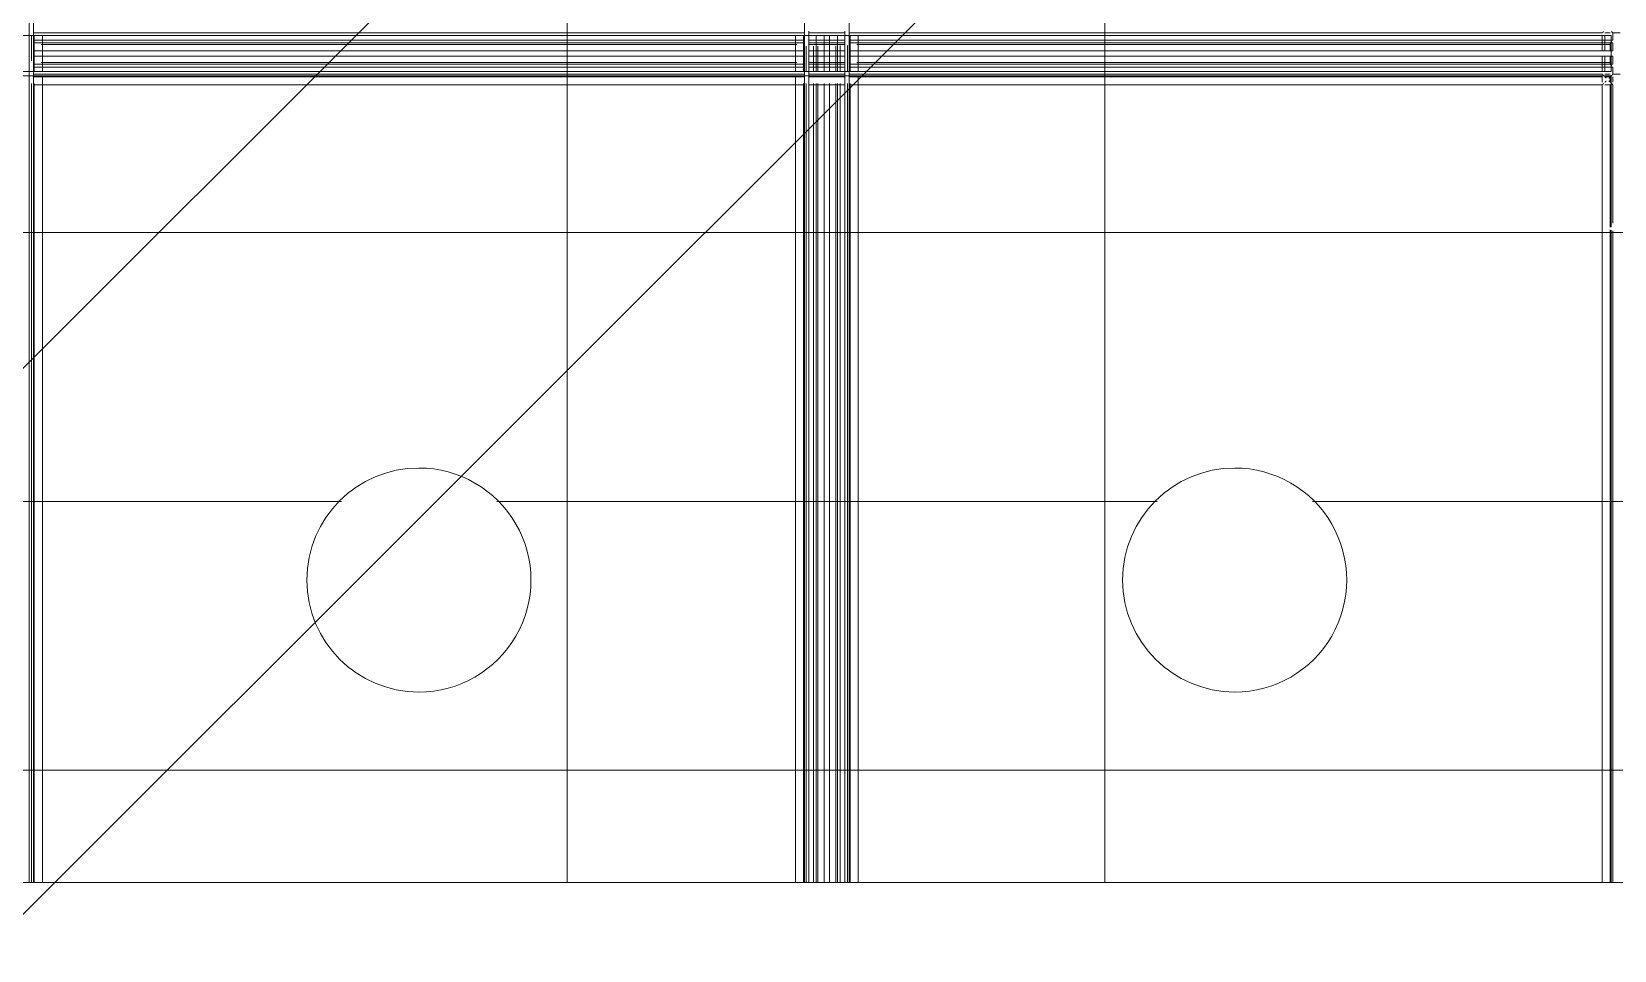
# Model space of a CAD drawing. Header units: millimetres. Extents: x -57519 to 497916, y -349472 to 446842.
# Drawn here: x 315731 to 317496, y 48707 to 49732 of the extents above; entities that cross this region are included whole.
import ezdxf

# ---------------------------------------------------------------- set-up
doc = ezdxf.new("R2010")
doc.units = ezdxf.units.MM
for name, color, linetype, lineweight in [('A-CLNG', 13, 'Continuous', 5), ('A-DETL-GENF', 92, 'Continuous', 5), ('A-FLOR', 192, 'Continuous', 5), ('A-FLOR-PATT', 8, 'Continuous', 5), ('E-LITE-EQPM', 33, 'Continuous', 5)]:
    doc.layers.add(name, color=color, linetype=linetype, lineweight=lineweight)

# ---------------------------------------------------------------- blocks, each defined once
blk = doc.blocks.new('Ceilings 10 - Ceilings 10-14177161-SITE COVERAGE')
at = {"layer": 'A-CLNG'}
for p, q in [((67829.3, 48782.5), (67829.3, 50932.5)), ((67879.3, 48782.5), (67879.3, 50932.5)), ((66969.3, 48782.5), (66969.3, 50397.1)), ((66919.3, 49727.5), (66969.3, 49727.5)), ((66969.3, 49727.5), (66919.3, 49727.5)), ((66967.3, 49721), (66967.3, 49727.5)), ((66967.3, 49699.5), (66967.3, 49721)), ((66977.8, 49730.5), (66969.3, 49730.5)), ((66969.3, 49687.5), (66969.3, 49727.5)), ((66969.3, 49687.5), (66969.3, 49727.5)), ((66969.3, 49687.5), (66969.3, 49727.5)), ((66969.3, 49727.5), (67829.3, 49727.5)), ((67829.3, 49727.5), (66969.3, 49727.5)), ((66977.8, 49722.5), (66969.3, 49722.5)), ((66969.3, 49719.5), (66977.8, 49719.5)), ((66970.3, 49687.5), (66970.3, 49727.5)), ((67820.8, 49730.5), (66977.8, 49730.5)), ((67820.8, 49722.5), (66977.8, 49722.5)), ((67820.8, 49722.5), (66977.8, 49722.5)), ((66977.8, 49719.5), (67820.8, 49719.5)), ((66977.8, 49719.5), (67820.8, 49719.5)), ((66977.8, 49717.5), (67820.8, 49717.5)), ((67820.8, 49717.5), (66977.8, 49717.5)), ((66979.3, 49687.5), (66979.3, 49727.5)), ((67819.3, 49727.5), (67819.3, 49687.5)), ((67829.3, 49730.5), (67820.8, 49730.5)), ((67829.3, 49722.5), (67820.8, 49722.5)), ((67820.8, 49719.5), (67829.3, 49719.5)), ((67828.3, 49727.5), (67828.3, 49687.5)), ((67829.3, 49687.5), (67829.3, 49727.5)), ((67829.3, 49687.5), (67829.3, 49727.5)), ((67829.3, 49687.5), (67829.3, 49727.5)), ((67829.3, 49727.5), (67879.3, 49727.5)), ((67879.3, 49727.5), (67829.3, 49727.5)), ((67834.3, 49682.5), (67834.3, 49732.5)), ((67834.3, 49682.5), (67834.3, 49732.5)), ((67840.8, 49730.5), (67834.3, 49730.5)), ((67840.8, 49722.5), (67834.3, 49722.5)), ((67840.8, 49722.5), (67834.3, 49722.5)), ((67834.3, 49719.5), (67874.3, 49719.5)), ((67834.3, 49719.5), (67840.8, 49719.5)), ((67834.3, 49717.5), (67840.8, 49717.5)), ((67840.8, 49717.5), (67834.3, 49717.5)), ((67867.8, 49730.5), (67840.8, 49730.5)), ((67867.8, 49722.5), (67840.8, 49722.5)), ((67840.8, 49719.5), (67867.8, 49719.5)), ((67867.8, 49717.5), (67840.8, 49717.5)), ((67842.3, 49687.5), (67842.3, 49727.5)), ((67860.2, 49722.5), (67844.3, 49722.5)), ((67844.3, 49717.5), (67860.2, 49717.5)), ((67851.3, 49687.5), (67851.3, 49727.5)), ((67857.3, 49687.5), (67857.3, 49727.5)), ((67866.3, 49727.5), (67866.3, 49687.5)), ((67874.3, 49730.5), (67867.8, 49730.5)), ((67874.3, 49722.5), (67867.8, 49722.5)), ((67874.3, 49722.5), (67867.8, 49722.5)), ((67867.8, 49719.5), (67874.3, 49719.5)), ((67867.8, 49717.5), (67874.3, 49717.5)), ((67874.3, 49717.5), (67867.8, 49717.5)), ((67874.3, 49732.5), (67874.3, 49682.5)), ((67874.3, 49682.5), (67874.3, 49732.5)), ((67877.3, 49694), (67877.3, 49716.5)), ((67887.8, 49730.5), (67879.3, 49730.5)), ((67879.3, 49687.5), (67879.3, 49727.5)), ((67879.3, 49687.5), (67879.3, 49727.5)), ((67879.3, 49687.5), (67879.3, 49727.5)), ((67879.3, 49727.5), (68729.3, 49727.5)), ((68729.3, 49727.5), (67879.3, 49727.5)), ((67887.8, 49722.5), (67879.3, 49722.5)), ((67879.3, 49719.5), (67887.8, 49719.5)), ((67880.3, 49687.5), (67880.3, 49727.5)), ((68719.3, 49730.5), (67887.8, 49730.5)), ((68719.3, 49722.5), (67887.8, 49722.5)), ((68719.3, 49722.5), (67887.8, 49722.5)), ((67887.8, 49719.5), (68719.3, 49719.5)), ((67887.8, 49719.5), (68729.3, 49719.5)), ((67887.8, 49717.5), (68729.3, 49717.5)), ((68729.3, 49717.5), (67887.8, 49717.5)), ((67889.3, 49687.5), (67889.3, 49727.5)), ((68719.3, 49721), (68719.3, 49727.5)), ((68719.3, 49727.5), (68719.3, 49710.5)), ((68719.3, 49722.5), (68719.3, 49722.5)), ((68719.3, 49722.5), (68720.8, 49722.5)), ((68729.3, 49722.5), (68719.3, 49722.5)), ((68719.3, 49719.6), (68719.3, 49721)), ((68719.3, 49719.5), (68719.3, 49719.6)), ((68720.4, 49719.5), (68719.3, 49719.5)), ((68720.8, 49719.5), (68720.4, 49719.5)), ((68720.8, 49722.5), (68729.3, 49722.5)), ((68729.3, 49719.5), (68720.8, 49719.5)), ((68722.3, 49730.5), (68723.8, 49730.5)), ((68728.3, 49730.5), (68722.3, 49730.5)), ((68722.3, 49727.5), (68722.3, 49721)), ((68722.3, 49710.5), (68722.3, 49727.5)), ((68728.3, 49722.5), (68722.3, 49722.5)), ((68723.8, 49722.5), (68722.3, 49722.5)), ((68722.3, 49721), (68722.3, 49719.5)), ((68722.3, 49719.5), (68728.3, 49719.5)), ((68722.3, 49719.5), (68723.8, 49719.5)), ((68722.3, 49719.5), (68722.3, 49719.5)), ((68723.8, 49730.5), (68726.8, 49730.5)), ((68726.8, 49722.5), (68723.8, 49722.5)), ((68723.8, 49719.5), (68726.8, 49719.5)), ((68726.8, 49730.5), (68728.3, 49730.5)), ((68728.3, 49722.5), (68726.8, 49722.5)), ((68726.8, 49719.5), (68728.3, 49719.5)), ((68728.3, 49719.5), (68728.3, 49710.5)), ((68729.3, 49727.5), (68729.3, 49687.5)), ((68729.3, 49687.5), (68729.3, 49727.5)), ((68729.8, 49722.5), (68731.3, 49722.5)), ((68730.5, 49719.5), (68729.8, 49719.5)), ((68731.3, 49719.5), (68730.5, 49719.5)), ((68739.3, 49730.5), (68731.3, 49730.5)), ((68731.3, 49722.5), (68731.3, 49730.5)), ((68731.3, 49710.5), (68731.3, 49719.5)), ((66969.3, 49710.5), (66977.8, 49710.5)), ((66977.8, 49704.5), (66969.3, 49704.5)), ((66977.8, 49710.5), (67820.8, 49710.5)), ((67820.8, 49710.5), (66977.8, 49710.5)), ((66977.8, 49704.5), (67820.8, 49704.5)), ((67820.8, 49704.5), (66977.8, 49704.5)), ((67820.8, 49710.5), (67829.3, 49710.5)), ((67829.3, 49704.5), (67820.8, 49704.5)), ((67831.3, 49694), (67831.3, 49715.7)), ((67834.3, 49710.5), (67874.3, 49710.5)), ((67840.8, 49710.5), (67834.3, 49710.5)), ((67834.3, 49704.5), (67840.8, 49704.5)), ((67874.3, 49704.5), (67834.3, 49704.5)), ((67839.3, 49715.8), (67839.3, 49700.8)), ((67839.3, 49694), (67839.3, 49715.8)), ((67842.3, 49694), (67842.3, 49715.9)), ((67844.3, 49694), (67844.3, 49715.9)), ((67844.3, 49700.7), (67844.3, 49715.9)), ((67860.2, 49710.5), (67844.3, 49710.5)), ((67844.3, 49704.5), (67860.2, 49704.5)), ((67851.3, 49700.6), (67851.3, 49716)), ((67857.3, 49700.5), (67857.3, 49716.2)), ((67864.3, 49700.4), (67864.3, 49716.3)), ((67864.3, 49694), (67864.3, 49716.3)), ((67866.3, 49694), (67866.3, 49716.3)), ((67874.3, 49710.5), (67867.8, 49710.5)), ((67867.8, 49704.5), (67874.3, 49704.5)), ((67869.3, 49694), (67869.3, 49716.4)), ((67869.3, 49700.4), (67869.3, 49716.4)), ((67879.3, 49710.5), (67887.8, 49710.5)), ((67887.8, 49704.5), (67879.3, 49704.5)), ((67887.8, 49710.5), (68719.3, 49710.5)), ((68729.3, 49710.5), (67887.8, 49710.5)), ((67887.8, 49704.5), (68729.3, 49704.5)), ((68719.3, 49704.5), (67887.8, 49704.5)), ((68719.3, 49710.5), (68720.8, 49710.5)), ((68719.7, 49704.5), (68719.3, 49704.5)), ((68719.3, 49704.5), (68719.3, 49687.6)), ((68720.8, 49704.5), (68719.7, 49704.5)), ((68720.8, 49710.5), (68729.3, 49710.5)), ((68729.3, 49704.5), (68720.8, 49704.5)), ((68722.5, 49710.5), (68722.3, 49710.5)), ((68722.3, 49710.5), (68729.3, 49710.5)), ((68722.3, 49704.5), (68723.8, 49704.5)), ((68722.3, 49704.5), (68722.3, 49704.5)), ((68722.3, 49687.6), (68722.3, 49704.5)), ((68729.3, 49704.5), (68722.3, 49704.5)), ((68722.7, 49710.5), (68722.5, 49710.5)), ((68723.8, 49710.5), (68722.7, 49710.5)), ((68726.8, 49710.5), (68723.8, 49710.5)), ((68723.8, 49704.5), (68726.8, 49704.5)), ((68728.3, 49710.5), (68726.8, 49710.5)), ((68726.8, 49704.5), (68727.2, 49704.5)), ((68727.2, 49704.5), (68728.1, 49704.5)), ((68728.1, 49704.5), (68728.3, 49704.5)), ((68728.3, 49710.5), (68728.3, 49710.5)), ((68729.4, 49710.5), (68728.3, 49710.5)), ((68728.3, 49704.5), (68728.3, 49695.5)), ((68728.3, 49704.5), (68729.4, 49704.5)), ((68729.8, 49710.5), (68729.4, 49710.5)), ((68729.4, 49704.5), (68729.8, 49704.5)), ((68729.8, 49710.5), (68731.3, 49710.5)), ((68731.3, 49704.5), (68729.8, 49704.5)), ((68731.3, 49695.5), (68731.3, 49704.5)), ((68729.3, 49682.5), (66059.3, 49682.5)), ((66969.3, 49687.5), (66919.3, 49687.5)), ((66969.3, 49687.5), (66919.3, 49687.5)), ((66977.8, 49695.5), (66969.3, 49695.5)), ((66977.8, 49692.5), (66969.3, 49692.5)), ((67829.3, 49687.5), (66969.3, 49687.5)), ((67829.3, 49687.5), (66969.3, 49687.5)), ((66977.8, 49684.5), (66969.3, 49684.5)), ((66969.3, 48782.5), (66969.3, 49682.5)), ((66969.3, 49682.5), (67829.3, 49682.5)), ((66969.3, 49682.5), (66977.8, 49682.5)), ((66977.8, 49682.5), (66969.3, 49682.5)), ((66969.3, 49681.5), (66977.8, 49681.5)), ((66977.8, 49697.5), (67820.8, 49697.5)), ((67820.8, 49697.5), (66977.8, 49697.5)), ((67820.8, 49695.5), (66977.8, 49695.5)), ((67820.8, 49695.5), (66977.8, 49695.5)), ((66977.8, 49692.5), (67820.8, 49692.5)), ((67820.8, 49692.5), (66977.8, 49692.5)), ((67820.8, 49684.5), (66977.8, 49684.5)), ((66977.8, 49682.5), (67820.8, 49682.5)), ((67820.8, 49682.5), (66977.8, 49682.5)), ((66977.8, 49681.5), (67820.8, 49681.5)), ((66979.3, 48782.5), (66979.3, 49682.5)), ((67819.3, 49682.5), (67819.3, 48782.5)), ((67829.3, 49695.5), (67820.8, 49695.5)), ((67829.3, 49692.5), (67820.8, 49692.5)), ((67829.3, 49684.5), (67820.8, 49684.5)), ((67820.8, 49682.5), (67829.3, 49682.5)), ((67829.3, 49682.5), (67820.8, 49682.5)), ((67820.8, 49681.5), (67829.3, 49681.5)), ((67879.3, 49687.5), (67829.3, 49687.5)), ((67879.3, 49687.5), (67829.3, 49687.5)), ((67829.3, 48782.5), (67829.3, 49682.5)), ((67831.3, 49687.5), (67831.3, 49694)), ((67834.3, 49697.5), (67840.8, 49697.5)), ((67840.8, 49697.5), (67834.3, 49697.5)), ((67874.3, 49695.5), (67834.3, 49695.5)), ((67840.8, 49695.5), (67834.3, 49695.5)), ((67834.3, 49692.5), (67840.8, 49692.5)), ((67840.8, 49692.5), (67834.3, 49692.5)), ((67840.8, 49684.5), (67834.3, 49684.5)), ((67834.3, 48782.5), (67834.3, 49682.5)), ((67834.3, 48782.5), (67834.3, 49682.5)), ((67834.3, 49682.5), (67874.3, 49682.5)), ((67834.3, 49682.5), (67874.3, 49682.5)), ((67874.3, 49682.5), (67834.3, 49682.5)), ((67834.3, 49681.5), (67874.3, 49681.5)), ((67839.3, 49694), (67839.3, 49687.5)), ((67839.3, 49687.5), (67839.3, 49694)), ((67840.8, 49697.5), (67867.8, 49697.5)), ((67867.8, 49695.5), (67840.8, 49695.5)), ((67867.8, 49692.5), (67840.8, 49692.5)), ((67867.8, 49684.5), (67840.8, 49684.5)), ((67842.3, 49687.5), (67842.3, 49694)), ((67860.2, 49697.5), (67844.3, 49697.5)), ((67844.3, 49687.5), (67844.3, 49694)), ((67844.3, 49687.5), (67844.3, 49694)), ((67844.3, 49692.5), (67860.2, 49692.5)), ((67851.3, 49687.5), (67851.3, 49694)), ((67857.3, 49687.5), (67857.3, 49694)), ((67864.3, 49687.5), (67864.3, 49694)), ((67864.3, 49687.5), (67864.3, 49694)), ((67866.3, 49687.5), (67866.3, 49694)), ((67867.8, 49697.5), (67874.3, 49697.5)), ((67874.3, 49697.5), (67867.8, 49697.5)), ((67874.3, 49695.5), (67867.8, 49695.5)), ((67867.8, 49692.5), (67874.3, 49692.5)), ((67874.3, 49692.5), (67867.8, 49692.5)), ((67874.3, 49684.5), (67867.8, 49684.5)), ((67869.3, 49687.5), (67869.3, 49694)), ((67869.3, 49687.5), (67869.3, 49694)), ((67874.3, 49682.5), (67874.3, 48782.5)), ((67874.3, 48782.5), (67874.3, 49682.5)), ((67877.3, 49687.5), (67877.3, 49694)), ((67887.8, 49695.5), (67879.3, 49695.5)), ((67887.8, 49692.5), (67879.3, 49692.5)), ((68729.3, 49687.5), (67879.3, 49687.5)), ((68729.3, 49687.5), (67879.3, 49687.5)), ((67887.8, 49684.5), (67879.3, 49684.5)), ((67879.3, 48782.5), (67879.3, 49682.5)), ((67879.3, 49682.5), (68729.3, 49682.5)), ((67879.3, 49682.5), (67887.8, 49682.5)), ((67887.8, 49682.5), (67879.3, 49682.5)), ((67879.3, 49681.5), (67887.8, 49681.5)), ((67887.8, 49697.5), (68729.3, 49697.5)), ((68729.3, 49697.5), (67887.8, 49697.5)), ((68719.3, 49695.5), (67887.8, 49695.5)), ((68729.3, 49695.5), (67887.8, 49695.5)), ((67887.8, 49692.5), (68719.3, 49692.5)), ((68719.3, 49692.5), (67887.8, 49692.5)), ((68719.3, 49684.5), (67887.8, 49684.5)), ((67887.8, 49682.5), (68719.3, 49682.5)), ((68719.3, 49682.5), (67887.8, 49682.5)), ((67887.8, 49681.5), (68719.3, 49681.5)), ((67889.3, 48782.5), (67889.3, 49682.5)), ((68719.3, 49694), (68719.3, 49695.5)), ((68719.3, 49695.5), (68720.8, 49695.5)), ((68719.3, 49687.6), (68719.3, 49694)), ((68719.3, 49692.5), (68729.3, 49692.5)), ((68719.3, 49692.5), (68719.3, 49692.5)), ((68720.8, 49692.5), (68719.3, 49692.5)), ((68719.3, 49682.7), (68719.3, 49683)), ((68719.3, 49682.3), (68719.3, 49682.7)), ((68719.3, 49682.5), (68719.3, 49677)), ((68719.3, 49681.5), (68719.3, 49682.3)), ((68719.3, 49681.4), (68719.3, 49681.5)), ((68719.3, 49680.7), (68719.3, 49681.4)), ((68720.8, 49695.5), (68729.3, 49695.5)), ((68729.3, 49692.5), (68720.8, 49692.5)), ((68728.3, 49695.5), (68722.3, 49695.5)), ((68722.3, 49695.5), (68722.3, 49694.4)), ((68723.8, 49695.5), (68722.3, 49695.5)), ((68722.3, 49694.4), (68722.3, 49694)), ((68722.3, 49694), (68722.3, 49687.6)), ((68722.3, 49692.5), (68722.5, 49692.5)), ((68722.3, 49692.5), (68722.3, 49692.5)), ((68728.3, 49692.5), (68722.3, 49692.5)), ((68728.3, 49684.5), (68722.3, 49684.5)), ((68722.7, 49684.5), (68722.3, 49684.5)), ((68722.3, 49683), (68722.3, 49682.7)), ((68722.3, 49682.7), (68722.3, 49682.3)), ((68722.3, 49682.5), (68729.3, 49682.5)), ((68723.8, 49682.5), (68722.3, 49682.5)), ((68722.3, 49682.3), (68722.3, 49681.5)), ((68722.3, 49681.5), (68728.3, 49681.5)), ((68722.5, 49692.5), (68722.7, 49692.5)), ((68722.7, 49692.5), (68723, 49692.5)), ((68723.4, 49684.5), (68722.7, 49684.5)), ((68723, 49692.5), (68723.8, 49692.5)), ((68723.8, 49684.5), (68723.4, 49684.5)), ((68726.8, 49695.5), (68723.8, 49695.5)), ((68723.8, 49692.5), (68726.8, 49692.5)), ((68726.8, 49684.5), (68723.8, 49684.5)), ((68729.3, 49682.5), (68723.8, 49682.5)), ((68728.3, 49695.5), (68726.8, 49695.5)), ((68726.8, 49692.5), (68727.9, 49692.5)), ((68727.2, 49684.5), (68726.8, 49684.5)), ((68727.5, 49684.5), (68727.2, 49684.5)), ((68728.2, 49684.5), (68727.5, 49684.5)), ((68727.9, 49692.5), (68728.3, 49692.5)), ((68728.3, 49684.5), (68728.2, 49684.5)), ((68728.3, 49681.5), (68728.3, 49675.5)), ((68729.3, 49682.5), (68729.3, 49677)), ((68729.3, 49682.5), (68729.3, 49513.9)), ((68729.3, 49513.9), (68729.3, 49682.5)), ((68729.3, 49675.5), (68729.3, 49682.5)), ((68729.8, 49695.5), (68730.5, 49695.5)), ((68731.3, 49692.5), (68729.8, 49692.5)), ((68730.5, 49695.5), (68731.1, 49695.5)), ((68731.1, 49695.5), (68731.3, 49695.5)), ((68731.3, 49684.5), (68731.3, 49692.5)), ((68739.3, 49684.5), (68731.3, 49684.5)), ((68731.3, 49681.5), (68731.3, 49680.7)), ((68731.3, 49675.5), (68731.3, 49681.5)), ((66967.3, 48782.5), (66967.3, 49674)), ((66969.3, 48782.5), (66969.3, 49674)), ((66969.3, 48782.5), (66969.3, 49674)), ((66969.3, 49672.5), (67829.3, 49672.5)), ((66970.3, 48782.5), (66970.3, 49674)), ((67828.3, 49674), (67828.3, 48782.5)), ((67829.3, 48782.5), (67829.3, 49674)), ((67829.3, 48782.5), (67829.3, 49674)), ((67831.3, 48782.5), (67831.3, 49674)), ((67834.3, 49672.5), (67874.3, 49672.5)), ((67839.3, 49674), (67839.3, 48782.5)), ((67839.3, 48782.5), (67839.3, 49674)), ((67842.3, 48782.5), (67842.3, 49674)), ((67842.3, 48782.5), (67842.3, 49674)), ((67844.3, 48782.5), (67844.3, 49674)), ((67844.3, 48782.5), (67844.3, 49674)), ((67851.3, 48782.5), (67851.3, 49674)), ((67851.3, 48782.5), (67851.3, 49674)), ((67857.3, 48782.5), (67857.3, 49674)), ((67857.3, 48782.5), (67857.3, 49674)), ((67864.3, 48782.5), (67864.3, 49674)), ((67864.3, 48782.5), (67864.3, 49674)), ((67866.3, 49674), (67866.3, 48782.5)), ((67866.3, 48782.5), (67866.3, 49674)), ((67869.3, 48782.5), (67869.3, 49674)), ((67869.3, 48782.5), (67869.3, 49674)), ((67877.3, 48782.5), (67877.3, 49674)), ((67879.3, 48782.5), (67879.3, 49674)), ((67879.3, 48782.5), (67879.3, 49674)), ((67879.3, 49672.5), (68719.3, 49672.5)), ((67880.3, 48782.5), (67880.3, 49674)), ((68719.3, 49680.4), (68719.3, 49680.7)), ((68719.3, 49680), (68719.3, 49680.4)), ((68719.3, 49677), (68719.3, 49680)), ((68719.3, 49677), (68719.3, 49675.5)), ((68719.3, 49675.5), (68719.3, 49677)), ((68719.3, 49672.5), (68719.3, 49513.9)), ((68722.3, 49672.5), (68722.3, 49672.5)), ((68722.7, 49672.5), (68722.3, 49672.5)), ((68722.3, 49672.5), (68722.5, 49672.5)), ((68722.3, 49672.5), (68722.3, 49672.5)), ((68722.5, 49672.5), (68722.7, 49672.5)), ((68723, 49672.5), (68722.7, 49672.5)), ((68722.7, 49672.5), (68723, 49672.5)), ((68723.4, 49672.5), (68723, 49672.5)), ((68723, 49672.5), (68723.4, 49672.5)), ((68723.8, 49672.5), (68723.4, 49672.5)), ((68723.4, 49672.5), (68723.8, 49672.5)), ((68729.3, 49672.5), (68723.8, 49672.5)), ((68723.8, 49672.5), (68726.8, 49672.5)), ((68726.8, 49672.5), (68727.2, 49672.5)), ((68727.2, 49672.5), (68728.3, 49672.5)), ((68729.4, 49675.5), (68728.3, 49675.5)), ((68728.3, 49672.5), (68728.3, 49513.9)), ((68728.3, 49672.5), (68728.3, 49672.5)), ((68728.3, 49672.5), (68728.5, 49672.5)), ((68728.5, 49672.5), (68729.8, 49672.5)), ((68729.3, 49677), (68729.3, 49676.1)), ((68729.3, 49676.1), (68729.3, 49675.6)), ((68729.3, 49675.6), (68729.3, 49675.5)), ((68729.3, 49513.9), (68729.3, 49672.5)), ((68729.3, 49513.9), (68729.3, 49672.5)), ((68729.8, 49675.5), (68729.4, 49675.5)), ((68731.3, 49680.7), (68731.3, 49680)), ((68731.3, 49680), (68731.3, 49677)), ((68731.3, 49677), (68731.3, 49676.7)), ((68731.3, 49676.7), (68731.3, 49676.1)), ((68731.3, 49676.1), (68731.3, 49675.8)), ((68731.3, 49675.8), (68731.3, 49675.5)), ((68731.3, 49675.5), (68731.3, 49675.5)), ((68731.3, 49518.4), (68731.3, 49672.5)), ((68719.3, 49513.4), (68719.3, 48782.5)), ((68728.3, 49510.7), (68728.3, 48782.5)), ((68729.3, 49510.4), (68729.3, 48782.5)), ((68729.3, 48782.5), (68729.3, 49510.4)), ((68729.3, 48782.5), (68729.3, 49510.4)), ((68729.3, 48782.5), (68729.3, 49510.4)), ((68731.3, 48782.5), (68731.3, 49509.7))]:
    blk.add_line(p, q, dxfattribs=at)
for points, knots in [([(68720.8, 49732), (68720.7, 49731.9), (68720.5, 49731.7), (68720.3, 49731.5), (68720.1, 49731.3), (68720, 49731.1), (68719.8, 49731), (68719.7, 49730.9), (68719.6, 49730.8), (68719.5, 49730.7), (68719.4, 49730.6), (68719.4, 49730.6), (68719.3, 49730.5)], [0, 0, 0, 0, 0.1428571, 0.2857143, 0.3571429, 0.4285714, 0.5, 0.5714286, 0.6428571, 0.7142857, 0.7857143, 0.8571429, 0.8571429, 0.8571429, 0.8571429]), ([(68731.3, 49730.5), (68731.3, 49730.5), (68731.3, 49730.5), (68731.2, 49730.5), (68731.2, 49730.6), (68731.1, 49730.7), (68731, 49730.8), (68730.9, 49730.9), (68730.8, 49731), (68730.6, 49731.1), (68730.5, 49731.3), (68730.3, 49731.5), (68730.1, 49731.7), (68729.9, 49731.9), (68729.8, 49732)], [0, 0, 0, 0, 0.071429, 0.142857, 0.214286, 0.285714, 0.357143, 0.428571, 0.5, 0.571429, 0.642857, 0.714286, 0.857143, 1, 1, 1, 1]), ([(68719.3, 49684.4), (68719.4, 49684.4), (68719.4, 49684.4), (68719.5, 49684.3), (68719.6, 49684.2), (68719.7, 49684.1), (68719.8, 49684), (68720, 49683.8), (68720.1, 49683.7), (68720.3, 49683.5), (68720.5, 49683.3), (68720.7, 49683.1), (68720.8, 49683)], [0.1428571, 0.1428571, 0.1428571, 0.1428571, 0.2142857, 0.2857143, 0.3571429, 0.4285714, 0.5, 0.5714286, 0.6428571, 0.7142857, 0.8571429, 1, 1, 1, 1]), ([(68726.8, 49680), (68726.9, 49680.1), (68727.1, 49680.3), (68727.3, 49680.5), (68727.5, 49680.7), (68727.6, 49680.8), (68727.8, 49681), (68727.9, 49681.1), (68728, 49681.2), (68728.1, 49681.3), (68728.2, 49681.4), (68728.2, 49681.4), (68728.3, 49681.5), (68728.3, 49681.5), (68728.3, 49681.5)], [0, 0, 0, 0, 0.142857, 0.285714, 0.357143, 0.428571, 0.5, 0.571429, 0.642857, 0.714286, 0.785714, 0.857143, 0.928571, 1, 1, 1, 1]), ([(68729.8, 49683), (68729.9, 49683.1), (68730.1, 49683.3), (68730.3, 49683.5), (68730.5, 49683.7), (68730.6, 49683.8), (68730.8, 49684), (68730.9, 49684.1), (68731, 49684.2), (68731.1, 49684.3), (68731.2, 49684.4), (68731.2, 49684.4), (68731.3, 49684.5), (68731.3, 49684.5), (68731.3, 49684.5)], [0, 0, 0, 0, 0.142857, 0.285714, 0.357143, 0.428571, 0.5, 0.571429, 0.642857, 0.714286, 0.785714, 0.857143, 0.928571, 1, 1, 1, 1]), ([(68720.8, 49674), (68720.7, 49673.9), (68720.5, 49673.7), (68720.3, 49673.5), (68720.1, 49673.3), (68720, 49673.1), (68719.8, 49673), (68719.7, 49672.9), (68719.6, 49672.8), (68719.5, 49672.7), (68719.4, 49672.6), (68719.4, 49672.6), (68719.3, 49672.5)], [0, 0, 0, 0, 0.1428571, 0.2857143, 0.3571429, 0.4285714, 0.5, 0.5714286, 0.6428571, 0.7142857, 0.7857143, 0.8571429, 0.8571429, 0.8571429, 0.8571429]), ([(68719.3, 49672.5), (68719.4, 49672.6), (68719.4, 49672.6), (68719.5, 49672.7), (68719.6, 49672.8), (68719.7, 49672.9), (68719.8, 49673), (68720, 49673.1), (68720.1, 49673.3), (68720.3, 49673.5), (68720.5, 49673.7), (68720.7, 49673.9), (68720.8, 49674)], [0.1428571, 0.1428571, 0.1428571, 0.1428571, 0.2142857, 0.2857143, 0.3571429, 0.4285714, 0.5, 0.5714286, 0.6428571, 0.7142857, 0.8571429, 1, 1, 1, 1]), ([(68723, 49676.1), (68723, 49676.2), (68723.1, 49676.3), (68723.3, 49676.5), (68723.5, 49676.7), (68723.7, 49676.9), (68723.8, 49677)], [0.5714286, 0.5714286, 0.5714286, 0.5714286, 0.6428571, 0.7142857, 0.8571429, 1, 1, 1, 1]), ([(68730.9, 49672.9), (68730.8, 49672.9), (68730.8, 49673), (68730.6, 49673.1), (68730.5, 49673.3), (68730.3, 49673.5), (68730.2, 49673.6), (68730.1, 49673.7)], [0.4285714, 0.4285714, 0.4285714, 0.4285714, 0.5, 0.5714286, 0.6428571, 0.7142857, 0.8571429, 0.8571429, 0.8571429, 0.8571429])]:
    blk.add_open_spline(points, degree=3, knots=knots, dxfattribs=at)
for points in [[(68719.3, 49730.5), (68719.3, 49730.5), (68719.3, 49730.5), (68719.3, 49730.5), (68719.3, 49730.5)], [(68728.3, 49719.5), (68728.3, 49719.5), (68728.3, 49719.5), (68728.3, 49719.5), (68728.4, 49719.6), (68728.5, 49719.7), (68728.6, 49719.8), (68728.7, 49719.9), (68728.8, 49720), (68729, 49720.1), (68729.1, 49720.3), (68729.2, 49720.4), (68729.2, 49720.4)], [(68729.2, 49720.4), (68729.3, 49720.5), (68729.5, 49720.7), (68729.7, 49720.9), (68729.8, 49721)], [(68719.3, 49684.5), (68719.3, 49684.5), (68719.3, 49684.5), (68719.3, 49684.4), (68719.3, 49684.4)], [(68722.3, 49681.5), (68722.3, 49681.5), (68722.3, 49681.5), (68722.3, 49681.4), (68722.4, 49681.4), (68722.5, 49681.3), (68722.6, 49681.2), (68722.7, 49681.1), (68722.8, 49681), (68723, 49680.8), (68723.1, 49680.7), (68723.2, 49680.6), (68723.2, 49680.6)], [(68729.2, 49694.6), (68729.2, 49694.6), (68729.1, 49694.7), (68729, 49694.8), (68728.8, 49695), (68728.7, 49695.1), (68728.6, 49695.2), (68728.5, 49695.3), (68728.4, 49695.4), (68728.3, 49695.4), (68728.3, 49695.5), (68728.3, 49695.5), (68728.3, 49695.5)], [(68728.3, 49681.5), (68728.3, 49681.5), (68728.3, 49681.5), (68728.3, 49681.5), (68728.4, 49681.6), (68728.5, 49681.7), (68728.6, 49681.8), (68728.7, 49681.9), (68728.8, 49682), (68729, 49682.1), (68729.1, 49682.3), (68729.2, 49682.4), (68729.2, 49682.4)], [(68729.5, 49694.3), (68729.4, 49694.4), (68729.3, 49694.5), (68729.2, 49694.6)], [(68729.2, 49682.4), (68729.3, 49682.5), (68729.5, 49682.7), (68729.7, 49682.9), (68729.8, 49683)], [(68729.8, 49694), (68729.7, 49694.1), (68729.6, 49694.2), (68729.5, 49694.3)], [(68719.3, 49672.5), (68719.3, 49672.5), (68719.3, 49672.5), (68719.3, 49672.5), (68719.3, 49672.5)], [(68719.3, 49672.5), (68719.3, 49672.5), (68719.3, 49672.5), (68719.3, 49672.5), (68719.3, 49672.5)], [(68723.2, 49676.4), (68723.2, 49676.4), (68723.1, 49676.3), (68723, 49676.1), (68722.8, 49676), (68722.7, 49675.9), (68722.6, 49675.8), (68722.5, 49675.7), (68722.4, 49675.6), (68722.3, 49675.5), (68722.3, 49675.5), (68722.3, 49675.5), (68722.3, 49675.5)], [(68722.3, 49675.5), (68722.3, 49675.5), (68722.3, 49675.5), (68722.3, 49675.5), (68722.4, 49675.6), (68722.5, 49675.7), (68722.6, 49675.8), (68722.7, 49675.9), (68722.8, 49676), (68722.9, 49676.1), (68723, 49676.1)], [(68723.2, 49680.6), (68723.3, 49680.5), (68723.5, 49680.3), (68723.7, 49680.1), (68723.8, 49680)], [(68723.8, 49677), (68723.7, 49676.9), (68723.5, 49676.7), (68723.3, 49676.5), (68723.2, 49676.4)], [(68727.4, 49676.4), (68727.3, 49676.5), (68727.1, 49676.7), (68726.9, 49676.9), (68726.8, 49677)], [(68727.9, 49675.9), (68727.8, 49675.9), (68727.8, 49676), (68727.6, 49676.1), (68727.5, 49676.3), (68727.4, 49676.4), (68727.4, 49676.4)], [(68728.3, 49675.5), (68728.3, 49675.5), (68728.3, 49675.5), (68728.2, 49675.5), (68728.2, 49675.6), (68728.1, 49675.7), (68728, 49675.8), (68727.9, 49675.9), (68727.9, 49675.9)], [(68730.1, 49673.7), (68730, 49673.8), (68729.9, 49673.9), (68729.8, 49674)], [(68731.2, 49672.5), (68731.2, 49672.6), (68731.2, 49672.6), (68731.1, 49672.7), (68731, 49672.8), (68730.9, 49672.9), (68730.9, 49672.9)], [(68731.3, 49672.5), (68731.3, 49672.5), (68731.3, 49672.5), (68731.3, 49672.5), (68731.2, 49672.5)]]:
    blk.add_open_spline(points, degree=3, dxfattribs=at)
blk = doc.blocks.new('DLN_Face Base lighting-01 - 250mm _R_-10595922-SITE COVERAGE')
at = {"layer": 'E-LITE-EQPM'}
for start, end in [(360, 180), (180, 360)]:
    blk.add_arc((0, 0), 125, start, end, dxfattribs=at)

msp = doc.modelspace()

# ---------------------------------------------------------------- hatches: boundary and pattern name
at = {"layer": 'A-DETL-GENF'}
h = msp.add_hatch(dxfattribs=at)
h.set_pattern_fill('FP_40', color=250, style=0, pattern_type=2)
h.set_pattern_definition([(45, (248763.4, 0), (-1257.236, 1257.236), []), (45, (248763.4, 1905), (-1257.236, 1257.236), [])])
h.paths.add_polyline_path([(325750.1, -8642.5), (328562.7, -8642.5), (328562.7, 4657.5), (341312.7, 4657.5), (341312.7, 30557.5), (342712.7, 30557.5), (342712.7, 48907.7), (339962.7, 48907.7), (339962.7, 52157.5), (338962.7, 52157.5), (338962.7, 53757.5), (297512.7, 53757.5), (297512.7, 52247.5), (286277.7, 52247.5), (286277.7, 34407.5), (285902.7, 34407.5), (285902.7, 7407.5), (286277.7, 7407.5), (286277.7, -2267.5), (315555.2, -2267.5), (315555.2, -8642.5), (321257.1, -8642.5)], flags=0)
at = {"layer": 'A-FLOR-PATT'}
h = msp.add_hatch(dxfattribs=at)
h.set_pattern_fill('FP_20', color=256, style=0, pattern_type=2)
h.set_pattern_definition([(90, (321127.73, 26107.5), (-600, 4e-14), []), (180, (321127.73, 26107.5), (4e-14, -300), [])])
h.paths.add_polyline_path([(318727.7, 40207.5), (319852.7, 40207.5), (319852.7, 42282.5), (318727.7, 42282.5), (318727.7, 40387.1)], flags=0)
h.paths.add_polyline_path([(319502.7, 40920), (319470.4, 40924.2), (319423.3, 40949.7), (319406.2, 40967.2), (319391.4, 40990), (319381.5, 41016.5), (319377.7, 41045), (319382, 41077.3), (319407.5, 41124.4), (319423.3, 41140.2), (319447.7, 41156.3), (319474.3, 41166.2), (319502.7, 41170), (319552.9, 41158.4), (319582.2, 41140.2), (319602.7, 41118.2), (319615.9, 41095.6), (319624, 41073.5), (319627.7, 41045), (319623.5, 41012.6), (319598, 40965.6), (319580.5, 40948.5), (319557.7, 40933.6), (319531.2, 40923.7)], flags=0)
h.paths.add_polyline_path([(319502.7, 41878.3), (319470.4, 41882.6), (319423.3, 41908.1), (319406.2, 41925.5), (319391.4, 41948.3), (319381.5, 41974.8), (319377.7, 42003.3), (319382, 42035.7), (319407.5, 42082.7), (319423.3, 42098.6), (319447.7, 42114.7), (319474.3, 42124.6), (319502.7, 42128.3), (319552.9, 42116.7), (319582.2, 42098.6), (319602.7, 42076.6), (319615.9, 42053.9), (319624, 42031.8), (319627.7, 42003.3), (319623.5, 41971), (319598, 41923.9), (319580.5, 41906.8), (319557.7, 41892), (319531.2, 41882.1)], flags=0)
h.paths.add_polyline_path([(319502.7, 42882.5), (319470.4, 42886.7), (319423.3, 42912.2), (319406.2, 42929.7), (319391.7, 42951.7), (319381.5, 42979), (319379.2, 43018.9), (319382, 43039.8), (319407.5, 43086.9), (319423.3, 43102.7), (319447.7, 43118.8), (319474.3, 43128.7), (319502.7, 43132.5), (319552.9, 43120.9), (319582.2, 43102.7), (319599.3, 43085.3), (319615.9, 43058.1), (319624, 43036), (319627.7, 43007.5), (319623.5, 42975.1), (319598, 42928.1), (319580.5, 42911), (319557.7, 42896.1), (319531.2, 42886.2)], flags=0)
h.paths.add_polyline_path([(313944.2, 42882.5), (317127.7, 42882.5), (317127.7, 44132.5), (317277.7, 44128.6), (317277.7, 42882.5), (319852.7, 42882.5), (319852.7, 44957.5), (318727.7, 44957.5), (318733, 43632.5), (318733.7, 43632.5), (318733.7, 43538.5), (318927.7, 43538.5), (318927.7, 43532.5), (318527.7, 43532.5), (318527.7, 44957.5), (312652.7, 44957.5), (312652.7, 42882.5), (313944.2, 42882.5)], flags=0)
h.paths.add_polyline_path([(317902.7, 43182.5), (317870.4, 43186.7), (317823.3, 43212.2), (317806.2, 43229.7), (317791.4, 43252.5), (317781.5, 43279), (317777.7, 43307.5), (317782, 43339.8), (317807.5, 43386.9), (317823.3, 43402.7), (317847.7, 43418.8), (317887.3, 43430.5), (317902.7, 43432.5), (317952.9, 43420.9), (317982.2, 43402.7), (317999.3, 43385.3), (318015.9, 43358.1), (318024.6, 43331.2), (318027.7, 43307.5), (318023.5, 43275.1), (317998, 43228.1), (317980.5, 43211), (317957.7, 43196.1), (317931.2, 43186.2)], flags=0)
h.paths.add_polyline_path([(316602.7, 43232.5), (316565.2, 43242.5), (316537.8, 43270), (316527.7, 43307.5), (316537.8, 43345), (316565.2, 43372.4), (316602.7, 43382.5), (316640.2, 43372.4), (316667.7, 43345), (316677.7, 43307.5), (316667.7, 43270), (316640.2, 43242.5), (316618.3, 43234.5)], flags=0)
h.paths.add_polyline_path([(315552.7, 43232.5), (315515.2, 43242.5), (315487.8, 43270), (315477.7, 43307.5), (315488.4, 43345.8), (315515.2, 43372.4), (315552.7, 43382.5), (315590.2, 43372.4), (315617.7, 43345), (315627.7, 43307.5), (315617.7, 43270), (315590.2, 43242.5), (315568.3, 43234.5)], flags=0)
h.paths.add_polyline_path([(314502.7, 43232.5), (314465.2, 43242.5), (314437.8, 43270), (314427.7, 43307.5), (314437.8, 43345), (314465.2, 43372.4), (314502.7, 43382.5), (314540.2, 43372.4), (314567.7, 43345), (314577.7, 43307.5), (314567.7, 43270), (314540.2, 43242.5), (314517.5, 43234.4)], flags=0)
h.paths.add_polyline_path([(313302.7, 43232.5), (313265.2, 43242.5), (313237.8, 43270), (313227.7, 43307.5), (313237.8, 43345), (313265.2, 43372.4), (313302.7, 43382.5), (313340.2, 43372.4), (313367.7, 43345), (313377.7, 43307.5), (313367.7, 43270), (313340.2, 43242.5), (313307.7, 43233.1)], flags=0)
h.paths.add_polyline_path([(319502.7, 43990.8), (319470.4, 43995.1), (319423.3, 44020.6), (319405.2, 44039.4), (319391.4, 44060.8), (319381.5, 44087.4), (319377.7, 44115.8), (319382, 44148.2), (319407.5, 44195.3), (319427.7, 44214.4), (319447.7, 44227.2), (319474.3, 44237.1), (319502.7, 44240.8), (319552.9, 44229.2), (319582.2, 44211.1), (319599.5, 44193.3), (319615.9, 44166.4), (319624, 44144.3), (319627.7, 44115.8), (319623.5, 44083.5), (319598, 44036.4), (319580.5, 44019.3), (319557.7, 44004.5), (319531.2, 43994.6)], flags=0)
h.paths.add_polyline_path([(317024, 44166.7), (317024, 44166.7), (317044.8, 44166.7)], flags=0)
h.paths.add_polyline_path([(317902.7, 44682.5), (317870.4, 44686.7), (317823.3, 44712.2), (317806.2, 44729.7), (317791.4, 44752.5), (317781.5, 44779), (317777.7, 44807.5), (317782, 44839.8), (317807.5, 44886.9), (317823.3, 44902.7), (317847.7, 44918.8), (317887.3, 44930.5), (317902.7, 44932.5), (317952.9, 44920.9), (317982.2, 44902.7), (317999.3, 44885.3), (318015.9, 44858.1), (318024, 44836), (318027.2, 44803.3), (318023.5, 44775.1), (317998, 44728.1), (317980.5, 44711), (317957.7, 44696.1), (317931.2, 44686.2)], flags=0)
h.paths.add_polyline_path([(315552.7, 44682.5), (315520.4, 44686.7), (315473.3, 44712.2), (315456.2, 44729.7), (315441.4, 44752.5), (315431.5, 44779), (315427.7, 44807.5), (315432, 44839.8), (315458, 44887.6), (315479.6, 44907.6), (315497.7, 44918.8), (315524.3, 44928.7), (315552.7, 44932.5), (315602.9, 44920.9), (315632.2, 44902.7), (315649.3, 44885.3), (315665.9, 44858.1), (315674, 44836), (315675.1, 44787.7), (315673.5, 44775.1), (315648, 44728.1), (315630.5, 44711), (315607.7, 44696.1), (315581.2, 44686.2)], flags=0)
h.paths.add_polyline_path([(316602.7, 44682.5), (316570.4, 44686.7), (316523.3, 44712.2), (316506.2, 44729.7), (316491.4, 44752.5), (316481.5, 44779), (316477.7, 44807.5), (316483.2, 44842.8), (316507.5, 44886.9), (316523.3, 44902.7), (316547.7, 44918.8), (316577.7, 44929.2), (316602.7, 44932.5), (316652.9, 44920.9), (316682.2, 44902.7), (316699.3, 44885.3), (316715.9, 44858.1), (316724, 44836), (316727.2, 44803.3), (316723.5, 44775.1), (316698, 44728.1), (316680.5, 44711), (316657.7, 44696.1), (316631.2, 44686.2)], flags=0)
h.paths.add_polyline_path([(313302.7, 44682.5), (313270.4, 44686.7), (313223.3, 44712.2), (313206.2, 44729.7), (313191.4, 44752.5), (313181.5, 44779), (313177.7, 44807.5), (313182, 44839.8), (313207.5, 44886.9), (313223.3, 44902.7), (313247.7, 44918.8), (313275.2, 44928.9), (313302.7, 44932.5), (313352.9, 44920.9), (313382.2, 44902.7), (313399.3, 44885.3), (313415.9, 44858.1), (313424, 44836), (313427.2, 44803.3), (313419.4, 44765.2), (313398, 44728.1), (313380.5, 44711), (313357.7, 44696.1), (313331.2, 44686.2)], flags=0)
h.paths.add_polyline_path([(314502.7, 44687.5), (314470.4, 44691.7), (314423.3, 44717.2), (314406.2, 44734.7), (314391.4, 44757.5), (314381.5, 44784), (314377.7, 44812.5), (314382, 44844.8), (314407.5, 44891.9), (314423.3, 44907.7), (314447.7, 44923.8), (314474.3, 44933.7), (314517.5, 44935.5), (314552.9, 44925.9), (314582.2, 44907.7), (314599.3, 44890.3), (314615.9, 44863.1), (314624, 44841), (314626.5, 44803.3), (314623.5, 44780.1), (314598, 44733.1), (314580.5, 44716), (314557.7, 44701.1), (314517.5, 44689.4)], flags=0)
h.paths.add_polyline_path([(316577.7, 45557.5), (316627.7, 45557.5), (316627.7, 45882.5), (314027.7, 45882.5), (314027.7, 45557.5), (316483.2, 45557.5)], flags=0)
h.paths.add_polyline_path([(318727.7, 45557.5), (319852.7, 45557.5), (319852.7, 48182.5), (313963.8, 48182.5), (313963.8, 46682.5), (317277.7, 46682.5), (317277.7, 47032.5), (318627.7, 47032.5), (318627.7, 47038.5), (318721.7, 47038.5), (318721.7, 47232.5), (318727.7, 47232.5), (318727.7, 45686.5)], flags=0)
h.paths.add_polyline_path([(316103.7, 45686.5), (316103.7, 45686.5), (316103.7, 45882.5)], flags=0)
h.paths.add_polyline_path([(319502.7, 46324.2), (319470.4, 46328.4), (319423.3, 46353.9), (319406.2, 46371.4), (319391.4, 46394.2), (319381.5, 46420.7), (319377.7, 46449.2), (319382, 46481.5), (319407.5, 46528.6), (319423.3, 46544.4), (319447.7, 46560.5), (319474.3, 46570.4), (319502.7, 46574.2), (319552.9, 46562.5), (319582.2, 46544.4), (319599.3, 46526.9), (319615.9, 46499.8), (319624, 46477.6), (319627.7, 46449.2), (319623.5, 46416.8), (319598, 46369.7), (319580.5, 46352.6), (319557.7, 46337.8), (319531.2, 46327.9)], flags=0)
h.paths.add_polyline_path([(313009.4, 46382.5), (313813.8, 46382.5), (313813.8, 48182.5), (312652.7, 48182.5), (312652.7, 46382.5), (313009.3, 46382.5)], flags=0)
h.paths.add_polyline_path([(317198.7, 47047.7), (317198.7, 47047.7), (317227.7, 47047.7)], flags=0)
h.paths.add_polyline_path([(314829.7, 47747.4), (314829.7, 47747.4), (314829.7, 47963.2)], flags=0)
h.paths.add_polyline_path([(314829.7, 47453), (314829.7, 47453), (314829.7, 47747.4)], flags=0)
h.paths.add_polyline_path([(314829.7, 47388.8), (314829.7, 47388.8), (314829.7, 47453)], flags=0)
h.paths.add_polyline_path([(314823.7, 47747.4), (314823.7, 47747.4), (314823.7, 47965.5)], flags=0)
h.paths.add_polyline_path([(314823.7, 47453), (314823.7, 47453), (314823.7, 47747.4)], flags=0)
h.paths.add_polyline_path([(314823.7, 47391), (314823.7, 47391), (314823.7, 47453)], flags=0)
h.paths.add_polyline_path([(314785.7, 47747.4), (314785.7, 47747.4), (314785.7, 47980.2)], flags=0)
h.paths.add_polyline_path([(314785.7, 47453), (314785.7, 47453), (314785.7, 47747.4)], flags=0)
h.paths.add_polyline_path([(314785.7, 47404.8), (314785.7, 47404.8), (314785.7, 47453)], flags=0)
h.paths.add_polyline_path([(314771.7, 47747.4), (314771.7, 47747.4), (314771.7, 47985.6)], flags=0)
h.paths.add_polyline_path([(314771.7, 47453), (314771.7, 47453), (314771.7, 47747.4)], flags=0)
h.paths.add_polyline_path([(314771.7, 47409.9), (314771.7, 47410), (314771.7, 47453)], flags=0)
h.paths.add_polyline_path([(312965.7, 47747.4), (312965.7, 47747.4), (312965.7, 48041.8)], flags=0)
h.paths.add_polyline_path([(312951.7, 47747.4), (312951.7, 47747.4), (312951.7, 48041.8)], flags=0)
h.paths.add_polyline_path([(313009.7, 47747.4), (313009.7, 47747.4), (313009.7, 48041.8)], flags=0)
h.paths.add_polyline_path([(313009.7, 47453), (313009.7, 47453), (313009.7, 47747.4)], flags=0)
h.paths.add_polyline_path([(313003.7, 47747.4), (313003.7, 47747.4), (313003.7, 48041.8)], flags=0)
h.paths.add_polyline_path([(313003.7, 47453), (313003.7, 47453), (313003.7, 47747.4)], flags=0)
h.paths.add_polyline_path([(319502.7, 47532.5), (319470.4, 47536.7), (319423.3, 47562.2), (319405.6, 47580.5), (319391.4, 47602.5), (319381.5, 47629), (319377.7, 47657.5), (319382, 47689.8), (319407.5, 47736.9), (319423.3, 47752.7), (319447.7, 47768.8), (319474.3, 47778.7), (319502.7, 47782.5), (319552.9, 47770.9), (319582.2, 47752.7), (319599.8, 47734.5), (319615.9, 47708.1), (319624, 47686), (319627.7, 47657.5), (319623.5, 47625.1), (319598, 47578.1), (319580.5, 47561), (319557.7, 47546.1), (319531.2, 47536.2)], flags=0)
h.paths.add_polyline_path([(317982.7, 47532.5), (317950.4, 47536.7), (317903.3, 47562.2), (317887.3, 47578.3), (317871.4, 47602.5), (317861.5, 47629), (317857.7, 47657.5), (317862, 47689.8), (317887.5, 47736.9), (317905.3, 47754.3), (317927.7, 47768.8), (317954.3, 47778.7), (317982.7, 47782.5), (318033.6, 47770.6), (318062.2, 47752.7), (318079.3, 47735.3), (318095.9, 47708.1), (318104, 47686), (318107.7, 47657.5), (318103.5, 47625.1), (318078, 47578.1), (318060.5, 47561), (318037.7, 47546.1), (318011.2, 47536.2)], flags=0)
h.paths.add_polyline_path([(316162.7, 47532.5), (316130.4, 47536.7), (316083.3, 47562.2), (316066.2, 47579.7), (316051.4, 47602.5), (316041.5, 47629), (316037.7, 47657.5), (316042, 47689.8), (316067.5, 47736.9), (316083.3, 47752.7), (316107.7, 47768.8), (316145.8, 47780.3), (316162.7, 47782.5), (316202.4, 47775.2), (316242.2, 47752.7), (316259.3, 47735.3), (316275.9, 47708.1), (316284, 47686), (316287.7, 47657.5), (316283.5, 47625.1), (316258, 47578.1), (316240.5, 47561), (316217.7, 47546.1), (316191.2, 47536.2)], flags=0)
h.paths.add_polyline_path([(314342.7, 47532.5), (314310.4, 47536.7), (314263.3, 47562.2), (314246.2, 47579.7), (314229.2, 47607.7), (314221.5, 47629), (314217.7, 47657.5), (314222, 47689.8), (314247.5, 47736.9), (314263.3, 47752.7), (314287.7, 47768.8), (314314.3, 47778.7), (314342.7, 47782.5), (314392.9, 47770.9), (314422.2, 47752.7), (314439.3, 47735.3), (314455.9, 47708.1), (314464, 47686), (314467.7, 47657.5), (314463.5, 47625.1), (314438, 47578.1), (314420.5, 47561), (314397.7, 47546.1), (314371.2, 47536.2)], flags=0)
h.paths.add_polyline_path([(313427.7, 47582.5), (313390.2, 47592.5), (313362.8, 47620), (313352.7, 47657.5), (313362.8, 47695), (313390.2, 47722.4), (313427.7, 47732.5), (313465.2, 47722.4), (313492.7, 47695), (313502.7, 47657.5), (313492.7, 47620), (313465.2, 47592.5), (313443.3, 47584.5)], flags=0)
h.paths.add_polyline_path([(312652.7, 48782.5), (319852.7, 48782.5), (319852.7, 49002.4), (319841.2, 48998.7), (319812.7, 48995), (319780.4, 48999.2), (319733.3, 49024.7), (319716.2, 49042.2), (319701.4, 49065), (319691.5, 49091.5), (319687.7, 49120), (319692, 49152.3), (319717.5, 49199.4), (319738.8, 49219.5), (319757.7, 49231.3), (319784.3, 49241.2), (319812.7, 49245), (319852.7, 49245), (319850.2, 50182.5), (319812.7, 50172.5), (319775.2, 50182.5), (319747.8, 50210), (319737.8, 50248.3), (319747.8, 50285), (319775.2, 50312.4), (319812.7, 50322.5), (319850.2, 50312.4), (319852.7, 50312.8), (319852.7, 50982.5), (312652.7, 50982.5), (312652.7, 48925)], flags=0)
h.paths.add_polyline_path([(317982.7, 48995), (317950.4, 48999.2), (317903.3, 49024.7), (317887.3, 49040.8), (317871.4, 49065), (317861.5, 49091.5), (317857.7, 49120), (317862, 49152.3), (317887.5, 49199.4), (317908.8, 49219.5), (317927.7, 49231.3), (317954.3, 49241.2), (317982.7, 49245), (318032.9, 49233.4), (318062.2, 49215.2), (318079.3, 49197.8), (318095.9, 49170.6), (318104, 49148.5), (318107.7, 49120), (318103.5, 49087.6), (318078, 49040.6), (318060.5, 49023.5), (318037.7, 49008.6), (318011.2, 48998.7)], flags=0)
h.paths.add_polyline_path([(317072.7, 48995), (317040.4, 48999.2), (316993.3, 49024.7), (316976.2, 49042.2), (316961.4, 49065), (316951.5, 49091.5), (316947.7, 49120), (316952, 49152.3), (316977.5, 49199.4), (316998.8, 49219.5), (317017.7, 49231.3), (317044.3, 49241.2), (317072.7, 49245), (317122.9, 49233.4), (317152.2, 49215.2), (317169.3, 49197.8), (317185.9, 49170.6), (317194, 49148.5), (317197.7, 49120), (317193.5, 49087.6), (317168, 49040.6), (317150.5, 49023.5), (317127.7, 49008.6), (317101.2, 48998.7)], flags=0)
h.paths.add_polyline_path([(315242.7, 48995), (315210.4, 48999.2), (315163.3, 49024.7), (315146.2, 49042.2), (315131.4, 49065), (315121.5, 49091.5), (315117.7, 49120), (315122, 49152.3), (315147.5, 49199.4), (315168.8, 49219.5), (315187.7, 49231.3), (315214.3, 49241.2), (315242.7, 49245), (315292.9, 49233.4), (315322.2, 49215.2), (315339.3, 49197.8), (315355.9, 49170.6), (315364, 49148.5), (315367.7, 49120), (315359.9, 49079.1), (315338, 49040.6), (315320.5, 49023.5), (315297.7, 49008.6), (315271.2, 48998.7)], flags=0)
h.paths.add_polyline_path([(316162.7, 48995), (316130.4, 48999.2), (316083.3, 49024.7), (316066.2, 49042.2), (316051.4, 49065), (316041.5, 49091.5), (316037.7, 49120), (316045.1, 49159.8), (316067.5, 49199.4), (316088.8, 49219.5), (316107.7, 49231.3), (316134.3, 49241.2), (316162.7, 49245), (316202.4, 49237.7), (316242.2, 49215.2), (316259.3, 49197.8), (316275.9, 49170.6), (316284, 49148.5), (316287.7, 49120), (316283.5, 49087.6), (316258, 49040.6), (316240.5, 49023.5), (316217.7, 49008.6), (316191.2, 48998.7)], flags=0)
h.paths.add_polyline_path([(314342.7, 48995), (314310.4, 48999.2), (314263.3, 49024.7), (314246.2, 49042.2), (314231.4, 49065), (314221.5, 49091.5), (314217.7, 49120), (314222, 49152.3), (314247.5, 49199.4), (314268.8, 49219.5), (314287.7, 49231.3), (314314.3, 49241.2), (314342.7, 49245), (314392.9, 49233.4), (314422.2, 49215.2), (314439.3, 49197.8), (314455.9, 49170.6), (314464, 49148.5), (314467.7, 49120), (314463.5, 49087.6), (314438, 49040.6), (314420.5, 49023.5), (314397.7, 49008.6), (314371.2, 48998.7)], flags=0)
h.paths.add_polyline_path([(316631.2, 49675.5), (316631.2, 49675.5), (316637.7, 49675.5)], flags=0)
h.paths.add_polyline_path([(318417.7, 49675.5), (318417.7, 49675.5), (318424.2, 49675.5)], flags=0)
h.paths.add_polyline_path([(316597.7, 49675.5), (316597.7, 49675.5), (316604.2, 49675.5)], flags=0)
h.paths.add_polyline_path([(316764, 49675.5), (316764, 49675.5), (316957.2, 49675.5)], flags=0)
h.paths.add_polyline_path([(316652.7, 49675.5), (316652.7, 49675.5), (316652.7, 49675.5)], flags=0)
h.paths.add_polyline_path([(317044.8, 49675.5), (317044.8, 49675.5), (317325.7, 49675.5)], flags=0)
h.paths.add_polyline_path([(318451.2, 49675.5), (318451.2, 49675.5), (318457.7, 49675.5)], flags=0)
h.paths.add_polyline_path([(316483.2, 49675.5), (316483.2, 49675.5), (316582.7, 49675.5)], flags=0)
h.paths.add_polyline_path([(316202.4, 49675.5), (316202.4, 49675.5), (316483.2, 49675.5)], flags=0)
h.paths.add_polyline_path([(318871.5, 49675.5), (318871.5, 49675.5), (319010.5, 49675.5)], flags=0)
h.paths.add_polyline_path([(318729.7, 49675.5), (318729.7, 49675.5), (318871.5, 49675.5)], flags=0)
h.paths.add_polyline_path([(318589.3, 49675.5), (318589.3, 49675.5), (318729.7, 49675.5)], flags=0)
h.paths.add_polyline_path([(318878, 49681.5), (318878, 49681.5), (319010.5, 49681.5)], flags=0)
h.paths.add_polyline_path([(318729.7, 49681.5), (318729.7, 49681.5), (318878, 49681.5)], flags=0)
h.paths.add_polyline_path([(316631.2, 49681.5), (316631.2, 49681.5), (316637.7, 49681.5)], flags=0)
h.paths.add_polyline_path([(317044.8, 49681.5), (317044.8, 49681.5), (317191.9, 49681.5)], flags=0)
h.paths.add_polyline_path([(316764, 49681.5), (316764, 49681.5), (316937.8, 49681.5)], flags=0)
h.paths.add_polyline_path([(316597.7, 49681.5), (316597.7, 49681.5), (316604.2, 49681.5)], flags=0)
h.paths.add_polyline_path([(318451.2, 49681.5), (318451.2, 49681.5), (318457.7, 49681.5)], flags=0)
h.paths.add_polyline_path([(318417.7, 49681.5), (318417.7, 49681.5), (318424.2, 49681.5)], flags=0)
h.paths.add_polyline_path([(316597.7, 49719.5), (316597.7, 49719.5), (316604.2, 49719.5)], flags=0)
h.paths.add_polyline_path([(316631.2, 49719.5), (316631.2, 49719.5), (316637.7, 49719.5)], flags=0)
h.paths.add_polyline_path([(316483.2, 49719.5), (316483.2, 49719.5), (316582.7, 49719.5)], flags=0)
h.paths.add_polyline_path([(318729.7, 49719.5), (318729.7, 49719.5), (318918.8, 49719.5)], flags=0)
h.paths.add_polyline_path([(316764, 49719.5), (316764, 49719.5), (316800.7, 49719.5)], flags=0)
h.paths.add_polyline_path([(318168.1, 49719.5), (318168.1, 49719.5), (318238.6, 49719.5)], flags=0)
h.paths.add_polyline_path([(318417.7, 49719.5), (318417.7, 49719.5), (318424.2, 49719.5)], flags=0)
h.paths.add_polyline_path([(317044.8, 49719.5), (317044.8, 49719.5), (317325.7, 49719.5)], flags=0)
h.paths.add_polyline_path([(318451.2, 49719.5), (318451.2, 49719.5), (318457.7, 49719.5)], flags=0)
h.paths.add_polyline_path([(316652.7, 49733.5), (316652.7, 49733.5), (316764, 49733.5)], flags=0)
h.paths.add_polyline_path([(318451.2, 49733.5), (318451.2, 49733.5), (318457.7, 49733.5)], flags=0)
h.paths.add_polyline_path([(316597.7, 49733.5), (316597.7, 49733.5), (316604.2, 49733.5)], flags=0)
h.paths.add_polyline_path([(318417.7, 49733.5), (318417.7, 49733.5), (318424.2, 49733.5)], flags=0)
h.paths.add_polyline_path([(318729.7, 49733.5), (318729.7, 49733.5), (318933.9, 49733.5)], flags=0)
h.paths.add_polyline_path([(318589.3, 49733.5), (318589.3, 49733.5), (318729.7, 49733.5)], flags=0)
h.paths.add_polyline_path([(316631.2, 49733.5), (316631.2, 49733.5), (316637.7, 49733.5)], flags=0)
h.paths.add_polyline_path([(317044.8, 49733.5), (317044.8, 49733.5), (317325.7, 49733.5)], flags=0)
h.paths.add_polyline_path([(318168.1, 49733.5), (318168.1, 49733.5), (318402.8, 49733.5)], flags=0)
h.paths.add_polyline_path([(315733.7, 50247.5), (315733.7, 50247.5), (315733.7, 50397.1)], flags=0)
h.paths.add_polyline_path([(316643.7, 50397.1), (316643.7, 50397.1), (316643.7, 50623.8)], flags=0)
h.paths.add_polyline_path([(317982.7, 50172.5), (317945.2, 50182.5), (317917.8, 50210), (317907.7, 50247.5), (317917.8, 50285), (317945.2, 50312.4), (317982.7, 50322.5), (318020.2, 50312.4), (318047.7, 50285), (318057.7, 50247.5), (318047.7, 50210), (318020.2, 50182.5), (317998.3, 50174.5)], flags=0)
h.paths.add_polyline_path([(318892.7, 50172.5), (318855.2, 50182.5), (318827.8, 50210), (318817.7, 50247.5), (318827.8, 50285), (318855.2, 50312.4), (318892.7, 50322.5), (318930.2, 50312.4), (318957.7, 50285), (318967.7, 50247.5), (318957.7, 50210), (318930.2, 50182.5), (318908.3, 50174.5)], flags=0)
h.paths.add_polyline_path([(315242.7, 50172.5), (315205.2, 50182.5), (315177.8, 50210), (315167.7, 50247.5), (315177.8, 50285), (315205.2, 50312.4), (315242.7, 50322.5), (315280.2, 50312.4), (315307.7, 50285), (315317.7, 50247.5), (315307.7, 50210), (315280.2, 50182.5), (315258.3, 50174.5)], flags=0)
h.paths.add_polyline_path([(316162.7, 50172.5), (316125.2, 50182.5), (316097.8, 50210), (316087.7, 50247.5), (316097.8, 50285), (316125.2, 50312.4), (316162.7, 50322.5), (316200.2, 50312.4), (316227.7, 50285), (316237.7, 50247.5), (316227.7, 50210), (316200.2, 50182.5), (316178.3, 50174.5)], flags=0)
h.paths.add_polyline_path([(317072.7, 50172.5), (317035.2, 50182.5), (317007.8, 50210), (316997.7, 50247.5), (317007.8, 50285), (317035.2, 50312.4), (317072.7, 50322.5), (317110.2, 50312.4), (317137.7, 50285), (317147.7, 50247.5), (317137.7, 50210), (317110.2, 50182.5), (317088.3, 50174.5)], flags=0)
h.paths.add_polyline_path([(314342.7, 50172.5), (314305.2, 50182.5), (314277.8, 50210), (314267.7, 50247.5), (314277.8, 50285), (314305.2, 50312.4), (314342.7, 50322.5), (314380.2, 50312.4), (314407.7, 50285), (314417.7, 50247.5), (314407.7, 50210), (314380.2, 50182.5), (314358.3, 50174.5)], flags=0)
h.paths.add_polyline_path([(313427.7, 50172.5), (313390.2, 50182.5), (313362.8, 50210), (313352.7, 50247.5), (313362.8, 50285), (313390.2, 50312.4), (313427.7, 50322.5), (313465.2, 50312.4), (313492.7, 50285), (313502.7, 50247.5), (313492.7, 50210), (313465.2, 50182.5), (313443.3, 50174.5)], flags=0)

# ---------------------------------------------------------------- linework, layer by layer
at = {"layer": 'A-CLNG'}
for p, q in [((315741.2, 49717.5), (316584.2, 49717.5)), ((316597.7, 49717.5), (316604.2, 49717.5)), ((316631.2, 49717.5), (316637.7, 49717.5)), ((316651.2, 49717.5), (317492.7, 49717.5)), ((316584.2, 49697.5), (315741.2, 49697.5)), ((316604.2, 49697.5), (316597.7, 49697.5)), ((316607.7, 49687.5), (316607.7, 49694)), ((316627.7, 49694), (316627.7, 49687.5)), ((316637.7, 49697.5), (316631.2, 49697.5)), ((317492.7, 49697.5), (316651.2, 49697.5)), ((316607.7, 48782.5), (316607.7, 49674)), ((316627.7, 49674), (316627.7, 48782.5))]:
    msp.add_line(p, q, dxfattribs=at)
at = {"layer": 'A-FLOR'}
msp.add_line((319852.7, 48782.5), (312652.7, 48782.5), dxfattribs=at)

# ---------------------------------------------------------------- block references
at = {"layer": 'A-CLNG'}
msp.add_blockref('Ceilings 10 - Ceilings 10-14177161-SITE COVERAGE', (248763.4, 0), dxfattribs=at)
at = {"layer": 'E-LITE-EQPM', "rotation": 269.9999999999993}
for p in [(316162.7, 49120), (317072.7, 49120)]:
    msp.add_blockref('DLN_Face Base lighting-01 - 250mm _R_-10595922-SITE COVERAGE', p, dxfattribs=at)

doc.saveas('drawing.dxf')
